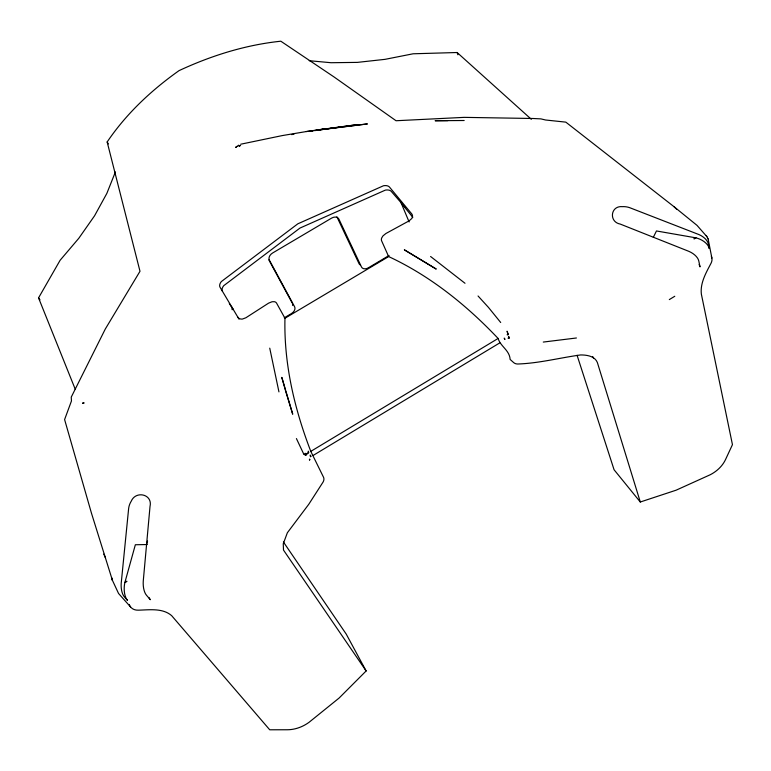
<?xml version="1.0" encoding="UTF-8"?>
<svg xmlns="http://www.w3.org/2000/svg" width="771" height="771" viewBox="0 0 771 771"><rect width="100%" height="100%" fill="white"/><g stroke="black" fill="none" stroke-linecap="round" stroke-linejoin="round"><path stroke-width="1.16" d="M146.625 544.461L147.569 541.001M115.399 171.952L106.851 193.396L94.582 215.764L78.787 238.306L60.119 260.261L38.55 297.885L75.269 389.297M653.316 237.343L656.458 230.963L695.789 237.825A13.599 7.826 22.5 0 1 709.233 248.513L708.356 243.954A13.647 7.883 22.5 0 0 699.095 234.635L629.791 207.717A13.878 10.129 10 0 0 622.37 206.657C610.439 205.51 608.676 221.932 620.192 224.062L688.831 251.336A13.994 7.922 22.9 0 1 698.805 261.051L700.001 266.891A13.839 7.797 22.8 0 0 699.095 264.559M232.505 309.248L232.832 308.757M130.55 606.931L118.541 593.458L112.402 580.274L91.46 513.178L64.6 419.559L71.462 400.959L71.25 397.113L105.27 329.072L139.994 271.286L107.159 141.97C126.213 113.751 151.347 90.246 179.036 70.633C211.196 55.647 245.457 44.911 280.827 41.21L334.094 76.994L396.043 120.739L464.152 117.365L533.05 118.493L540.914 118.879L545.56 119.997L565.818 122.136L674.095 206.753L697.032 225.383L706.872 236.62M283.41 541.984L346.227 634.099L366.138 670.963L339.095 698.054L309.084 722.282A36.382 30.811 -47.6 0 1 287.255 729.761L269.725 729.79L171.625 615.624C162.536 607.789 149.15 609.938 138.192 610.179A14.023 10.64 -44.1 0 1 129.22 604.503M412.822 217.355L403.252 205.529L405.103 206.57M232.177 309.74L233.025 309.075M236.928 146.423L235.589 147.444L238.731 145.17M669.315 299.591L674.779 296.266M366.138 670.963L283.497 550.07L283.256 543.815L287.361 532.761L308.776 504.273L323.059 482.087A6.717 5.301 -32.8 0 0 323.627 477.461L310.8 451.372L498.114 338.459C500.446 346.487 509.66 350.275 510.132 359.44L513.65 362.572A6.679 5.166 -18.7 0 0 518.324 363.989C539.382 363.199 559.842 357.792 580.602 354.949C586.741 354.911 594.759 356.048 597.361 362.505L640.296 502.008L676.109 490.192L710.216 474.753A35.861 29.317 -6.4 0 0 725.598 459.41L732.45 444.655L701.35 294.069C700.068 282.947 706.12 272.645 711.064 263.2A13.705 9.956 -10.1 0 0 711.344 256.415M313.209 455.401L499.81 342.864M284.306 317.806L291.477 313.537A6.014 4.24 -32.8 0 0 294.609 306.752L269.407 260.212A6.235 4.568 -33.4 0 1 272.606 252.994L331.607 218.116A6.226 4.539 -36.5 0 1 338.912 219.109L361.483 266.988A5.995 4.212 -36.4 0 0 368.403 267.778L389.085 255.471M310.8 451.372C294.474 408.958 283.834 363.922 284.962 318.25L388.642 256.57C430.353 275.989 466.619 305.2 498.114 338.459M232.11 309.113L231.859 307.109M240.706 144.216L282.302 135.58L306.309 131.552L367.42 123.919L343.837 126.772M291.592 134.617L293.924 134.212M310.241 131.388L312.563 130.993M314.896 130.588L357.069 124.671L316.727 130.039L341.486 127.051M306.309 131.552L325.102 128.853M543.285 342.064L576.419 337.987M404.486 207.004L405.083 206.936M531.325 119.293L457.116 52.515L413.121 53.787L385.076 59.338L357.387 62.384L331.048 62.721L309.21 60.707M147.116 544.538L135.349 544.75L124.863 582.548A13.955 6.64 -88.2 0 0 127.485 600.368L124.439 596.956A14.003 6.698 -88.2 0 1 121.182 583.512L128.651 508.417A14.206 11.189 -64.6 0 1 131.243 501.198C135.783 490.308 152.918 494.172 150.017 506.46L143.261 581.026A14.341 6.66 -88.5 0 0 146.509 595.27L150.345 599.703A14.186 6.544 -88.5 0 1 148.976 597.573M447.806 120.633L435.123 120.729L464.181 120.507M403.869 206.262L405.382 206.907M303.62 453.83L305.123 454.697A6.852 1.07 -25.8 0 0 308.583 452.211L308.265 451.131L308.718 452.481A6.852 1.234 -26 0 1 305.306 455.092L303.62 453.83L296.421 438.574M430.584 256.492L465 283.275M674.095 206.753L676.774 209.346M403.397 205.404L391.282 191.401A6.274 3.72 -13.4 0 0 385.346 190.119L299.967 228.071L223.715 285.694A6.322 3.932 -41.7 0 0 222.443 291.284M478.049 295.987L488.438 307.378L500.697 322.5M403.252 205.529L400.747 202.012L409.112 221.952M229.315 303.572L231.666 307.186M640.296 502.008L614.073 469.751L577.074 355.277M38.55 297.885L39.986 299.813M107.159 141.97L108.364 143.936M239.02 319.165L220.024 287.197A6.341 3.932 -41.6 0 1 221.306 281.598L297.818 223.821L383.486 185.753A6.293 3.72 -13.5 0 1 389.442 187.025L411.743 213.885A6.525 4.799 -16.1 0 1 411.781 218.511L409.112 220.853L385.914 233.497L382.965 235.897L381.712 237.931A5.368 3.788 -37.7 0 0 381.635 240.87L388.642 256.57M284.962 318.25L276.635 303.234A5.397 3.836 -32.2 0 0 274.312 301.692L272.038 301.75L268.549 303.167L245.882 317.768L242.383 319.069A6.573 4.963 -35.8 0 1 237.805 317.103M268.809 259.837L292.296 303.196M592.745 356.587L593.525 358.11M707.556 238.008L708.115 239.097L706.284 235.473M336.898 216.796L358.978 263.557A5.975 4.212 -36.5 0 0 360.568 265.07M103.767 554.089L105.405 557.645M305.2 453.261L306.058 455.42M457.116 52.515L457.878 54.77M285.81 391.668L292.72 414.21L281.81 377.366L285.501 390.569M269.744 348.155L278.948 391.89M708.279 239.685L711.874 258.054M292.643 304.266A5.995 4.24 -32.8 0 1 292.623 305.47M310.53 456.066L310.511 456.769L310.221 455.083L310.973 456.422L310.53 456.066M309.759 459.641L309.537 460.22L309.47 459.111L309.759 459.641M239.492 145.873L239 146.201L240.61 145.391L239.492 145.873M126.781 581.315L124.863 582.548A14.032 8.462 -22.8 0 1 126.781 581.315M695.789 237.825L693.948 238.865A13.618 7.903 -45.4 0 1 695.789 237.825M508.031 334.286L507.135 334.778L508.224 334.787L507.087 331.193L508.031 334.286M509.043 337.871L508.06 338.151L509.13 338.199L508.715 336.551L509.043 337.871M83.933 402.954L82.603 403.185L83.933 402.954M427.365 263.692L404.351 249.823L436.241 269.079L427.365 263.692M504.61 338.845L504.224 338.103L504.88 339.481L504.61 338.845M112.402 580.274L111.997 578.26L112.402 580.274"/></g></svg>
